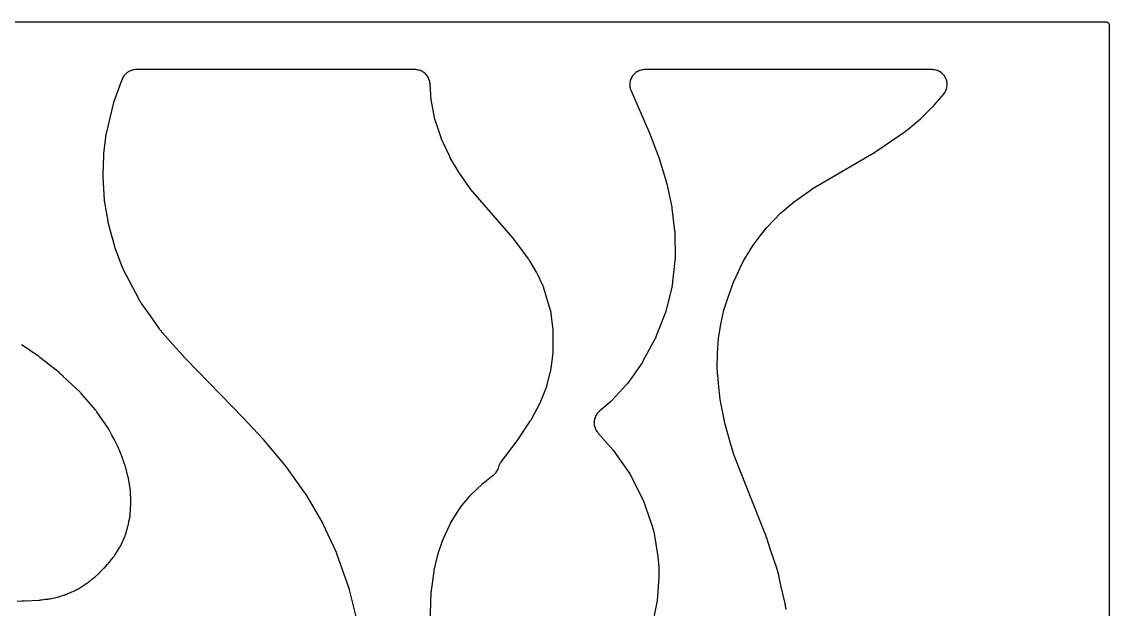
# Model space of a CAD drawing. Header units: millimetres. Extents: x 0 to 300, y 0 to 300.
# Drawn here: x 118.5 to 300.1, y 201.9 to 300.1 of the extents above; entities that cross this region are included whole.
import ezdxf

# ---------------------------------------------------------------- set-up
doc = ezdxf.new("R2010")
doc.units = ezdxf.units.MM
doc.layers.add('CUT', color=7, linetype='CONTINUOUS')

msp = doc.modelspace()

# ---------------------------------------------------------------- linework, layer by layer
at = {"layer": 'CUT'}
for points in [[(2.5582, 300.0625), (141.9381, 300.0625), (193.3883, 300.0625), (298.533, 300.0625), (298.5625, 300.0625), (299.4478, 300.0625), (299.5212, 300.0589), (299.5794, 300.0503), (299.6365, 300.036), (299.6918, 300.0162), (299.745, 299.991), (299.7954, 299.9608), (299.8427, 299.9257), (299.8862, 299.8863), (299.9257, 299.8427), (299.9608, 299.7954), (299.991, 299.745), (300.0162, 299.6918), (300.036, 299.6365), (300.0503, 299.5794), (300.0589, 299.5212), (300.0625, 299.4478), (300.0625, 298.5625), (300.0625, 1.4375)], [(186.721, 199.3728), (186.8848, 204.7869), (186.8853, 204.7989), (186.8865, 204.827), (186.8871, 204.8391), (186.8879, 204.8537), (186.8887, 204.8658), (186.8907, 204.8938), (186.8916, 204.9058), (186.8928, 204.9196), (186.8939, 204.9316), (186.8966, 204.9596), (186.8978, 204.9716), (186.8995, 204.9862), (186.9009, 204.9982), (186.9044, 205.0261), (186.9059, 205.038), (187.3471, 208.2296), (187.3486, 208.2398), (187.3522, 208.2637), (187.3538, 208.274), (187.3558, 208.2864), (187.3575, 208.2966), (187.3616, 208.3204), (187.3635, 208.3306), (187.3656, 208.3423), (187.3676, 208.3525), (187.3723, 208.3762), (187.3743, 208.3863), (187.3769, 208.3987), (187.3791, 208.4088), (187.3843, 208.4324), (187.3866, 208.4425), (187.987, 211.014), (187.9897, 211.0253), (187.9962, 211.0515), (187.999, 211.0627), (188.0026, 211.0764), (188.0056, 211.0875), (188.0127, 211.1136), (188.0159, 211.1247), (188.0195, 211.1375), (188.0228, 211.1486), (188.0306, 211.1744), (188.0341, 211.1855), (188.0383, 211.1989), (188.0419, 211.2099), (188.0503, 211.2355), (188.054, 211.2465), (188.8377, 213.518), (188.8414, 213.5286), (188.8502, 213.553), (188.854, 213.5635), (188.8587, 213.5762), (188.8627, 213.5867), (188.8721, 213.6109), (188.8762, 213.6213), (188.8809, 213.6332), (188.8852, 213.6435), (188.8951, 213.6675), (188.8995, 213.6777), (188.9049, 213.6902), (188.9093, 213.7004), (188.9199, 213.7242), (188.9245, 213.7344), (189.9776, 216.023), (189.9834, 216.0355), (189.9973, 216.0644), (190.0033, 216.0768), (190.0108, 216.0918), (190.017, 216.104), (190.0317, 216.1325), (190.0381, 216.1447), (190.0456, 216.1586), (190.0522, 216.1706), (190.0677, 216.1987), (190.0745, 216.2106), (190.0829, 216.2252), (190.0898, 216.237), (190.1063, 216.2645), (190.1134, 216.2763), (191.606, 218.6923), (191.6139, 218.7048), (191.6324, 218.7337), (191.6405, 218.7461), (191.6504, 218.7611), (191.6587, 218.7733), (191.6782, 218.8016), (191.6867, 218.8137), (191.6965, 218.8275), (191.7051, 218.8394), (191.7255, 218.8671), (191.7344, 218.8789), (191.7453, 218.8932), (191.7543, 218.9048), (191.7756, 218.9319), (191.7849, 218.9434), (193.3184, 220.8224), (193.3268, 220.8326), (193.3467, 220.8562), (193.3553, 220.8663), (193.3659, 220.8785), (193.3746, 220.8884), (193.3951, 220.9115), (193.404, 220.9213), (193.4143, 220.9325), (193.4233, 220.9421), (193.4445, 220.9645), (193.4537, 220.9741), (193.465, 220.9856), (193.4743, 220.995), (193.4961, 221.0168), (193.5056, 221.0261), (195.3549, 222.8147), (195.3634, 222.8228), (195.3834, 222.8417), (195.3921, 222.8497), (195.4027, 222.8595), (195.4114, 222.8674), (195.4319, 222.8857), (195.4408, 222.8935), (195.451, 222.9024), (195.4599, 222.9101), (195.4809, 222.9279), (195.49, 222.9355), (195.5011, 222.9446), (195.5102, 222.9521), (195.5317, 222.9693), (195.5409, 222.9767), (197.2142, 224.2857), (197.2263, 224.2955), (197.3041, 224.3597), (197.316, 224.3697), (197.3617, 224.4095), (197.3846, 224.4305), (197.5279, 224.5686), (197.5703, 224.614), (197.6967, 224.7641), (197.7342, 224.8136), (197.8444, 224.976), (197.8765, 225.0292), (197.9694, 225.2021), (197.9959, 225.2582), (198.0704, 225.4398), (198.0909, 225.4984), (198.147, 225.6893), (198.155, 225.7193), (198.1724, 225.7926), (198.1844, 225.8376), (198.2084, 225.9193), (198.2392, 226.0071), (198.2627, 226.0645), (198.3024, 226.1486), (198.3317, 226.2032), (198.3799, 226.2828), (198.4278, 226.3533), (198.4549, 226.3912), (201.2112, 230.0337), (201.2163, 230.0406), (201.2518, 230.089), (201.2572, 230.0965), (201.3006, 230.1575), (201.3058, 230.1649), (201.3393, 230.2136), (201.3447, 230.2216), (203.4074, 233.3244), (203.4153, 233.3366), (203.4657, 233.4165), (203.4733, 233.4289), (203.5341, 233.5307), (203.5414, 233.5432), (203.5878, 233.6255), (203.5948, 233.6382), (205.0588, 236.3842), (205.0669, 236.3999), (205.1179, 236.5026), (205.1255, 236.5185), (205.1856, 236.6492), (205.1927, 236.6654), (205.2375, 236.7709), (205.2442, 236.7872), (206.1033, 238.9879), (206.1098, 239.0052), (206.1501, 239.1187), (206.156, 239.1363), (206.2022, 239.2802), (206.2076, 239.2979), (206.2408, 239.4137), (206.2457, 239.4316), (206.7999, 241.6143), (206.8043, 241.633), (206.8312, 241.7552), (206.835, 241.7741), (206.8638, 241.9284), (206.8671, 241.9473), (206.886, 242.071), (206.8887, 242.0901), (207.2137, 244.7786), (207.2155, 244.7958), (207.2258, 244.9078), (207.2271, 244.9251), (207.236, 245.066), (207.2368, 245.0833), (207.2406, 245.1957), (207.2409, 245.213), (207.2553, 248.1223), (207.2551, 248.1407), (207.252, 248.2606), (207.2512, 248.279), (207.2427, 248.4292), (207.2414, 248.4476), (207.2309, 248.567), (207.229, 248.5854), (206.9056, 251.3126), (206.9039, 251.3252), (206.8924, 251.4076), (206.8905, 251.4202), (206.8825, 251.4696), (206.8778, 251.4947), (206.8443, 251.6575), (206.8386, 251.6825), (206.8264, 251.731), (206.8231, 251.7434), (206.8012, 251.8235), (206.7977, 251.8359), (205.6921, 255.5589), (205.689, 255.5692), (205.6662, 255.641), (205.6628, 255.6516), (205.647, 255.6984), (205.6389, 255.7208), (205.586, 255.8592), (205.5775, 255.8804), (205.5619, 255.9169), (205.5576, 255.9268), (205.5272, 255.9947), (205.5222, 256.0057), (204.6394, 257.8753), (204.633, 257.8884), (204.5905, 257.973), (204.5838, 257.9859), (204.5279, 258.0908), (204.5209, 258.1036), (204.4743, 258.186), (204.467, 258.1986), (203.3085, 260.1386), (203.3005, 260.1516), (203.2476, 260.2354), (203.2393, 260.2482), (203.1701, 260.3516), (203.1615, 260.3642), (203.1043, 260.4452), (203.0954, 260.4575), (200.6966, 263.6793), (200.6906, 263.6873), (200.6481, 263.7424), (200.6415, 263.7509), (200.5873, 263.8186), (200.5806, 263.8268), (200.5369, 263.8796), (200.5296, 263.8882), (193.5098, 272.0413), (193.5026, 272.0497), (193.4861, 272.0694), (193.479, 272.0779), (193.4705, 272.0883), (193.4636, 272.0969), (193.4475, 272.117), (193.4407, 272.1256), (193.4329, 272.1357), (193.4261, 272.1444), (193.4106, 272.1649), (193.4039, 272.1738), (193.3959, 272.1846), (193.3894, 272.1935), (193.3743, 272.2144), (193.3679, 272.2233), (191.5681, 274.7831), (191.5629, 274.7906), (191.5508, 274.8082), (191.5457, 274.8157), (191.5394, 274.825), (191.5344, 274.8326), (191.5227, 274.8504), (191.5177, 274.858), (191.512, 274.8669), (191.5071, 274.8746), (191.4957, 274.8926), (191.4909, 274.9004), (191.485, 274.9099), (191.4803, 274.9177), (191.4693, 274.9359), (191.4646, 274.9438), (190.0545, 277.3416), (190.0492, 277.3507), (190.0369, 277.3721), (190.0317, 277.3813), (190.0255, 277.3926), (190.0204, 277.4018), (190.0086, 277.4235), (190.0037, 277.4328), (189.998, 277.4436), (189.9931, 277.453), (189.9819, 277.4749), (189.9771, 277.4843), (189.9714, 277.4959), (189.9667, 277.5054), (189.956, 277.5276), (189.9515, 277.5371), (188.684, 280.2455), (188.6787, 280.2571), (188.6665, 280.2842), (188.6613, 280.2958), (188.6552, 280.31), (188.6502, 280.3217), (188.6387, 280.3491), (188.6339, 280.3609), (188.6285, 280.3745), (188.6238, 280.3863), (188.6132, 280.414), (188.6087, 280.4259), (188.6034, 280.4405), (188.599, 280.4524), (188.5892, 280.4804), (188.585, 280.4925), (187.5775, 283.4862), (187.573, 283.5), (187.5627, 283.5321), (187.5585, 283.5459), (187.5534, 283.5628), (187.5493, 283.5767), (187.5401, 283.6092), (187.5363, 283.6231), (187.532, 283.6391), (187.5284, 283.6531), (187.5202, 283.6859), (187.5168, 283.6999), (187.5128, 283.7171), (187.5097, 283.7312), (187.5026, 283.7642), (187.4997, 283.7784), (186.9125, 286.7338), (186.9099, 286.7476), (186.9041, 286.7797), (186.9017, 286.7935), (186.8988, 286.8103), (186.8967, 286.8241), (186.8918, 286.8564), (186.8898, 286.8702), (186.8877, 286.8861), (186.8859, 286.9), (186.8821, 286.9324), (186.8805, 286.9463), (186.8788, 286.9633), (186.8774, 286.9772), (186.8746, 287.0097), (186.8735, 287.0237), (186.6866, 289.6226), (186.6855, 289.6366), (186.6768, 289.7278), (186.6752, 289.7418), (186.6687, 289.7964), (186.6647, 289.8243), (186.6349, 290.0024), (186.6231, 290.0575), (186.5767, 290.232), (186.5688, 290.2591), (186.5618, 290.2812), (186.5523, 290.3089), (186.4861, 290.4874), (186.4752, 290.5146), (186.4634, 290.5422), (186.4507, 290.5698), (186.3651, 290.745), (186.3356, 290.7982), (186.234, 290.9615), (186.1993, 291.0114), (186.0817, 291.1636), (186.0421, 291.2098), (185.9097, 291.3493), (185.8657, 291.3912), (185.7198, 291.5166), (185.6718, 291.5539), (185.514, 291.6638), (185.4624, 291.696), (185.2943, 291.7894), (185.2397, 291.8162), (185.063, 291.8922), (185.0059, 291.9133), (184.8225, 291.9709), (184.7636, 291.9862), (184.5752, 292.0249), (184.5151, 292.0342), (184.3211, 292.0539), (184.2908, 292.0562), (184.2314, 292.0592), (184.2162, 292.0598), (184.1174, 292.0623), (184.1022, 292.0625), (163.2592, 292.0625), (137.6741, 292.0625), (137.6708, 292.0625), (137.6565, 292.0623), (137.5632, 292.0601), (137.5489, 292.0596), (137.4929, 292.0569), (137.4643, 292.0548), (137.2812, 292.0373), (137.2244, 292.0291), (137.0463, 291.9946), (136.9905, 291.981), (136.8165, 291.9296), (136.7623, 291.9107), (136.594, 291.843), (136.5419, 291.819), (136.3808, 291.7355), (136.3312, 291.7067), (136.1788, 291.6082), (136.1322, 291.5747), (135.9899, 291.4621), (135.9467, 291.4244), (135.8159, 291.2987), (135.7765, 291.257), (135.6582, 291.1194), (135.623, 291.0741), (135.5184, 290.9258), (135.4876, 290.8774), (135.3978, 290.7198), (135.3717, 290.6686), (135.2963, 290.5009), (135.2851, 290.4745), (135.255, 290.3977), (135.2525, 290.3915), (135.236, 290.3481), (135.2334, 290.341), (133.8498, 286.5629), (133.844, 286.5464), (133.8081, 286.4388), (133.8029, 286.4222), (133.7618, 286.2858), (133.757, 286.269), (133.7274, 286.1595), (133.7231, 286.1426), (133.7227, 286.1412), (132.6467, 281.6396), (132.6432, 281.6237), (132.6214, 281.5201), (132.6182, 281.5041), (132.5944, 281.3734), (132.5917, 281.3573), (132.5755, 281.2527), (132.5733, 281.2365), (132.1707, 278.0585), (132.1691, 278.045), (132.16, 277.9569), (132.1587, 277.9433), (132.1498, 277.8324), (132.1488, 277.8188), (132.1437, 277.7303), (132.1431, 277.7167), (132.0307, 274.515), (132.0303, 274.5), (132.0293, 274.4023), (132.0294, 274.3873), (132.0312, 274.2647), (132.0316, 274.2496), (132.0355, 274.152), (132.0363, 274.137), (132.2897, 270.251), (132.2909, 270.236), (132.2997, 270.1386), (132.3012, 270.1236), (132.3153, 270.0017), (132.3173, 269.9867), (132.331, 269.8899), (132.3332, 269.875), (132.86, 266.7205), (132.8626, 266.7057), (132.8811, 266.6098), (132.8842, 266.5951), (132.9104, 266.4754), (132.9138, 266.4607), (132.937, 266.3659), (132.9408, 266.3514), (133.9724, 262.5593), (133.9725, 262.5592), (133.9766, 262.5448), (134.0044, 262.4517), (134.0089, 262.4374), (134.0467, 262.3214), (134.0515, 262.3072), (134.084, 262.2156), (134.0892, 262.2016), (135.2449, 259.18), (135.2511, 259.1645), (135.2926, 259.0644), (135.2992, 259.0491), (135.3548, 258.9249), (135.3618, 258.9098), (135.4089, 258.8121), (135.4163, 258.7972), (138.0446, 253.7058), (138.0542, 253.6879), (138.1189, 253.5724), (138.1291, 253.5548), (138.2151, 253.4128), (138.2259, 253.3956), (138.2681, 253.331), (138.3133, 253.2513), (138.3241, 253.233), (138.4146, 253.0857), (138.426, 253.0679), (138.5023, 252.9531), (138.5144, 252.9356), (139.9416, 250.9444), (141.4632, 248.7779), (141.473, 248.7644), (141.5375, 248.6778), (141.5476, 248.6646), (141.6315, 248.5581), (141.642, 248.5452), (141.7112, 248.4623), (141.722, 248.4497), (141.7687, 248.3968), (141.8167, 248.3335), (141.8266, 248.3208), (141.9087, 248.2184), (141.9189, 248.2059), (141.9865, 248.1261), (141.997, 248.114), (143.7583, 246.1425), (145.4425, 244.2342), (145.4474, 244.2287), (145.4817, 244.1909), (145.487, 244.1851), (145.5303, 244.1384), (145.5356, 244.1328), (145.5703, 244.0964), (145.576, 244.0904), (145.7527, 243.9101), (145.8517, 243.7993), (145.8557, 243.7949), (145.8835, 243.7643), (145.8878, 243.7596), (145.9229, 243.7219), (145.9272, 243.7174), (145.9553, 243.6879), (145.9599, 243.683), (155.4759, 233.8934), (155.4862, 233.8831), (155.5385, 233.8319), (158.7384, 230.3753), (158.7417, 230.3717), (158.7494, 230.3633), (158.7526, 230.3597), (158.7604, 230.3512), (158.7644, 230.3467), (158.7736, 230.3364), (158.7776, 230.3319), (158.7821, 230.3268), (158.786, 230.3223), (158.7952, 230.3118), (158.7986, 230.3079), (158.8059, 230.2993), (158.8163, 230.287), (158.8208, 230.2816), (162.5976, 225.7414), (162.6017, 225.7364), (162.6114, 225.7246), (162.6155, 225.7196), (162.6252, 225.7075), (162.6302, 225.7012), (162.6418, 225.6866), (162.6468, 225.6803), (162.6524, 225.673), (162.6573, 225.6667), (162.6687, 225.6518), (162.6735, 225.6454), (162.676, 225.6422), (162.6816, 225.6346), (162.6947, 225.6167), (162.7003, 225.609), (165.7447, 221.3689), (165.7506, 221.3606), (165.7644, 221.341), (165.7702, 221.3326), (165.7772, 221.3224), (165.7829, 221.3139), (165.7961, 221.2942), (165.8017, 221.2857), (165.8081, 221.2758), (165.8136, 221.2672), (165.8264, 221.2472), (165.8318, 221.2385), (165.8384, 221.2279), (165.8437, 221.2192), (165.856, 221.1988), (165.8612, 221.1901), (168.6168, 216.5083), (168.6224, 216.4987), (168.6352, 216.4762), (168.6407, 216.4666), (168.6473, 216.4547), (168.6526, 216.445), (168.6649, 216.4222), (168.6701, 216.4124), (168.676, 216.4011), (168.6811, 216.3912), (168.6928, 216.3682), (168.6978, 216.3582), (168.7038, 216.3461), (168.7086, 216.3361), (168.7198, 216.3128), (168.7245, 216.3027), (170.9775, 211.4334), (170.9818, 211.4239), (170.9918, 211.4016), (170.996, 211.392), (171.0011, 211.3803), (171.0052, 211.3707), (171.0147, 211.3482), (171.0187, 211.3386), (171.0232, 211.3274), (171.0271, 211.3177), (171.0361, 211.295), (171.0398, 211.2852), (171.0444, 211.2733), (171.048, 211.2635), (171.0565, 211.2406), (171.06, 211.2308), (173.1233, 205.4049), (173.1272, 205.3939), (173.136, 205.368), (173.1397, 205.3569), (173.1441, 205.3433), (173.1476, 205.3322), (173.1557, 205.3061), (173.1591, 205.2949), (173.163, 205.282), (173.1662, 205.2707), (173.1736, 205.2444), (173.1767, 205.2332), (173.1805, 205.2194), (173.1834, 205.208), (173.1902, 205.1816), (173.193, 205.1702), (174.3738, 200.2668)], [(246.1229, 201.8496), (246.0997, 202.0009), (246.0966, 202.0194), (246.0743, 202.1392), (246.0706, 202.1576), (246.0454, 202.2734), (246.0312, 202.4084), (246.029, 202.4264), (246.0132, 202.5428), (246.0105, 202.5607), (245.9862, 202.7061), (245.983, 202.7239), (245.9602, 202.8392), (245.9564, 202.8568), (245.3182, 205.6389), (244.9267, 207.4999), (244.9232, 207.5157), (244.8987, 207.618), (244.8948, 207.6336), (244.8607, 207.7611), (244.8563, 207.7767), (244.8264, 207.8775), (244.8216, 207.893), (244.8146, 207.9145), (244.7947, 207.9951), (244.7907, 208.0105), (244.7563, 208.1359), (244.7519, 208.1512), (244.7218, 208.2503), (244.717, 208.2655), (244.7124, 208.2796), (244.711, 208.285), (244.6873, 208.3778), (244.6835, 208.392), (244.6509, 208.5078), (244.6467, 208.5219), (244.6185, 208.6134), (244.614, 208.6274), (243.4823, 212), (242.9527, 213.6241), (242.9501, 213.632), (242.9313, 213.6871), (242.9283, 213.6956), (242.9038, 213.7638), (242.9008, 213.7721), (242.8807, 213.8258), (242.8773, 213.8345), (242.805, 214.0186), (242.7917, 214.0581), (242.7889, 214.0665), (242.7683, 214.1248), (242.7651, 214.1337), (242.7383, 214.206), (242.735, 214.2147), (242.713, 214.2715), (242.7093, 214.2808), (242.4975, 214.8011), (237.464, 227.6093), (237.4604, 227.6187), (237.452, 227.6408), (237.4485, 227.6503), (237.4442, 227.6618), (237.4408, 227.6714), (237.4329, 227.6936), (237.4296, 227.7031), (237.4258, 227.7142), (237.4226, 227.7238), (237.4152, 227.7462), (237.4121, 227.7558), (237.4084, 227.7676), (237.4062, 227.7746), (236.8038, 229.8333), (235.9945, 232.5997), (235.9918, 232.6091), (235.9856, 232.6311), (235.983, 232.6405), (235.9799, 232.652), (235.9775, 232.6614), (235.9718, 232.6835), (235.9694, 232.693), (235.9667, 232.7039), (235.9644, 232.7134), (235.9592, 232.7356), (235.957, 232.7451), (235.9544, 232.7567), (235.9524, 232.7663), (235.9477, 232.7885), (235.9457, 232.7981), (235.1104, 236.9667), (234.8347, 239.5971), (234.7087, 241.0557), (234.6911, 241.2587), (234.6657, 241.5536), (234.61, 242.1974), (234.6857, 244.676), (234.811, 247.132), (235.2352, 249.5145), (235.7059, 251.8699), (236.4791, 254.1966), (237.3097, 256.5398), (238.2047, 258.4513), (238.5845, 259.2316), (238.6705, 259.4083), (238.714, 259.4976), (239.0089, 260.1036), (239.8142, 261.4594), (240.035, 261.8173), (240.0412, 261.8275), (240.2256, 262.1265), (240.6508, 262.8159), (241.7713, 264.2921), (242.8761, 265.694), (242.9263, 265.7577), (242.9269, 265.7584), (242.9313, 265.764), (244.0455, 266.9206), (245.1929, 268.0707), (247.5124, 270.0389), (247.5197, 270.045), (247.5369, 270.0593), (247.5442, 270.0653), (247.5533, 270.0727), (247.5607, 270.0786), (247.5781, 270.0925), (247.5856, 270.0984), (247.5943, 270.1051), (247.6019, 270.111), (247.6196, 270.1244), (247.6272, 270.1302), (247.6365, 270.1371), (247.6442, 270.1428), (247.661, 270.155), (250.5548, 272.2158), (250.5633, 272.2218), (250.5832, 272.2356), (250.5918, 272.2415), (250.6021, 272.2485), (250.6103, 272.254), (250.6271, 272.2651), (250.6358, 272.2708), (250.6458, 272.2772), (250.6545, 272.2828), (250.6749, 272.2956), (250.6837, 272.3011), (250.6945, 272.3077), (250.7033, 272.313), (250.724, 272.3254), (250.733, 272.3307), (261.0364, 278.3253), (261.046, 278.331), (261.112, 278.3711), (261.1222, 278.3773), (261.2035, 278.4289), (261.2133, 278.4353), (261.2768, 278.4773), (261.2871, 278.4843), (266.1665, 281.8626), (266.1781, 281.8708), (266.2525, 281.925), (266.2639, 281.9335), (266.3557, 282.0037), (266.3669, 282.0125), (266.4387, 282.0701), (266.4497, 282.0791), (268.5626, 283.8591), (268.5708, 283.8661), (268.6274, 283.9156), (268.6361, 283.9233), (268.7055, 283.9864), (268.7138, 283.9941), (268.7677, 284.0449), (268.7765, 284.0534), (270.574, 285.8196), (270.5743, 285.8198), (270.6211, 285.8659), (270.6305, 285.8753), (270.6906, 285.9371), (270.6998, 285.9467), (270.7736, 286.0259), (270.7825, 286.0357), (270.8398, 286.1), (270.8485, 286.11), (272.365, 287.8896), (272.3748, 287.9015), (272.4375, 287.979), (272.447, 287.9911), (272.4852, 288.0408), (272.5029, 288.0651), (272.6123, 288.2235), (272.6438, 288.2744), (272.7347, 288.4388), (272.7608, 288.4921), (272.8346, 288.664), (272.8553, 288.7196), (272.9119, 288.8982), (272.927, 288.9555), (272.9657, 289.1389), (272.9751, 289.1974), (272.9955, 289.3837), (272.999, 289.4428), (273.001, 289.6302), (272.9987, 289.6894), (272.9821, 289.8761), (272.974, 289.9348), (272.9391, 290.1189), (272.9252, 290.1765), (272.8723, 290.3563), (272.8528, 290.4122), (272.7825, 290.5859), (272.7575, 290.6397), (272.6704, 290.8056), (272.6403, 290.8566), (272.5372, 291.0131), (272.5022, 291.0609), (272.3842, 291.2064), (272.3446, 291.2506), (272.2128, 291.3838), (272.1691, 291.4238), (272.0248, 291.5433), (271.9773, 291.5788), (271.8219, 291.6835), (271.7712, 291.7142), (271.6062, 291.8031), (271.5527, 291.8285), (271.3798, 291.9007), (271.324, 291.9208), (271.1448, 291.9755), (271.0873, 291.99), (270.9036, 292.0268), (270.845, 292.0356), (270.6559, 292.0543), (270.6264, 292.0565), (270.5686, 292.0594), (270.5538, 292.0599), (270.4575, 292.0623), (270.4426, 292.0625), (222.5755, 292.0625), (222.5607, 292.0623), (222.4642, 292.0599), (222.4494, 292.0594), (222.3915, 292.0565), (222.3619, 292.0543), (222.1725, 292.0355), (222.1138, 292.0267), (221.9298, 291.9898), (221.8723, 291.9753), (221.6928, 291.9204), (221.637, 291.9002), (221.4638, 291.8278), (221.4102, 291.8022), (221.2451, 291.7131), (221.1943, 291.6824), (221.0388, 291.5773), (220.9913, 291.5417), (220.8469, 291.4219), (220.8031, 291.3817), (220.6713, 291.2482), (220.6317, 291.2039), (220.5137, 291.058), (220.4787, 291.01), (220.3757, 290.8531), (220.3456, 290.802), (220.2586, 290.6357), (220.2338, 290.5818), (220.1636, 290.4077), (220.1442, 290.3516), (220.0916, 290.1714), (220.0778, 290.1137), (220.0433, 289.9292), (220.0352, 289.8704), (220.0191, 289.6834), (220.0169, 289.6241), (220.0194, 289.4364), (220.0231, 289.3772), (220.044, 289.1907), (220.0536, 289.1321), (220.0928, 288.9486), (220.1081, 288.8912), (220.1661, 288.71), (220.1759, 288.682), (220.1963, 288.6277), (220.2017, 288.6139), (220.2378, 288.5244), (220.2436, 288.5107), (223.1914, 281.7068), (223.1965, 281.695), (223.2017, 281.6828), (223.2034, 281.6787), (223.2076, 281.6687), (223.2094, 281.6644), (223.2114, 281.6593), (223.2132, 281.655), (223.2173, 281.6449), (223.2188, 281.6411), (223.2221, 281.6329), (223.2267, 281.6212), (223.2287, 281.616), (224.8514, 277.3995), (224.8538, 277.3932), (224.8593, 277.3785), (224.8617, 277.3722), (224.8672, 277.3571), (224.87, 277.3494), (224.8765, 277.3312), (224.8793, 277.3234), (224.8824, 277.3144), (224.8851, 277.3065), (224.8912, 277.2882), (224.8939, 277.2803), (224.8952, 277.2763), (224.8982, 277.267), (224.905, 277.2452), (224.9079, 277.2358), (226.1342, 273.1833), (226.1369, 273.1744), (226.1429, 273.1536), (226.1455, 273.1446), (226.1485, 273.1338), (226.151, 273.1249), (226.1566, 273.1041), (226.1589, 273.0952), (226.1616, 273.0849), (226.1639, 273.0759), (226.169, 273.0549), (226.1712, 273.0459), (226.1738, 273.0349), (226.1759, 273.0259), (226.1806, 273.0049), (226.1826, 272.9958), (227.0197, 269.0978), (227.0218, 269.0878), (227.0265, 269.0645), (227.0285, 269.0544), (227.0308, 269.0422), (227.0327, 269.0322), (227.0369, 269.0087), (227.0386, 268.9986), (227.0406, 268.987), (227.0422, 268.9769), (227.0459, 268.9534), (227.0474, 268.9433), (227.0492, 268.931), (227.0506, 268.9208), (227.0537, 268.8972), (227.055, 268.8871), (227.5106, 265.1316), (227.512, 265.1195), (227.515, 265.0912), (227.5162, 265.079), (227.5176, 265.0642), (227.5187, 265.052), (227.521, 265.0236), (227.5219, 265.0114), (227.5228, 264.9974), (227.5235, 264.9853), (227.525, 264.9568), (227.5256, 264.9446), (227.5262, 264.9297), (227.5266, 264.9175), (227.5273, 264.889), (227.5275, 264.8768), (227.5807, 260.5186), (227.5807, 260.5044), (227.5806, 260.4714), (227.5804, 260.4572), (227.5801, 260.44), (227.5797, 260.4258), (227.5786, 260.3928), (227.578, 260.3787), (227.5771, 260.3625), (227.5763, 260.3483), (227.5741, 260.3154), (227.5731, 260.3013), (227.5716, 260.2841), (227.5704, 260.27), (227.5671, 260.2371), (227.5657, 260.223), (227.0882, 256.0392), (227.0865, 256.0247), (227.0821, 255.991), (227.0801, 255.9766), (227.0775, 255.9591), (227.0753, 255.9447), (227.0698, 255.9112), (227.0673, 255.8968), (227.0643, 255.8804), (227.0617, 255.8661), (227.0551, 255.8328), (227.0522, 255.8185), (227.0485, 255.8012), (227.0453, 255.787), (227.0377, 255.7539), (227.0343, 255.7397), (226.0265, 251.6741), (226.0229, 251.6601), (226.0143, 251.6277), (226.0105, 251.6138), (226.0058, 251.597), (226.0017, 251.5831), (225.9921, 251.551), (225.9879, 251.5373), (225.9829, 251.5215), (225.9784, 251.5079), (225.9678, 251.476), (225.9631, 251.4624), (225.9573, 251.4459), (225.9524, 251.4324), (225.9407, 251.4009), (225.9356, 251.3875), (224.3923, 247.4179), (224.3872, 247.4053), (224.3753, 247.376), (224.3701, 247.3634), (224.3637, 247.3482), (224.3583, 247.3357), (224.3455, 247.3068), (224.3399, 247.2944), (224.3334, 247.2803), (224.3276, 247.268), (224.314, 247.2394), (224.308, 247.2272), (224.3007, 247.2124), (224.2945, 247.2003), (224.28, 247.1722), (224.2737, 247.1602), (222.2233, 243.3292), (222.2166, 243.317), (222.2008, 243.2885), (222.194, 243.2763), (222.1855, 243.2616), (222.1784, 243.2495), (222.1617, 243.2216), (222.1545, 243.2096), (222.1461, 243.196), (222.1386, 243.1842), (222.1211, 243.1568), (222.1135, 243.1451), (222.1041, 243.1309), (222.0963, 243.1193), (222.0779, 243.0924), (222.0699, 243.0809), (219.6683, 239.6846), (219.6598, 239.6728), (219.6399, 239.6456), (219.6313, 239.634), (219.6206, 239.6199), (219.6118, 239.6084), (219.591, 239.5819), (219.582, 239.5705), (219.5716, 239.5576), (219.5624, 239.5464), (219.5407, 239.5205), (219.5314, 239.5095), (219.5199, 239.4962), (219.5103, 239.4853), (219.4879, 239.4601), (219.4781, 239.4494), (217.0162, 236.7751), (217.0069, 236.7652), (216.9852, 236.7422), (216.9758, 236.7325), (216.9642, 236.7207), (216.9547, 236.711), (216.9322, 236.6888), (216.9225, 236.6793), (216.9113, 236.6685), (216.9015, 236.6592), (216.8784, 236.6376), (216.8684, 236.6284), (216.8561, 236.6173), (216.846, 236.6083), (216.8223, 236.5874), (216.812, 236.5785), (214.9896, 235.024), (214.9882, 235.0228), (214.986, 235.0209), (214.9749, 235.0111), (214.9034, 234.947), (214.8925, 234.937), (214.8505, 234.8975), (214.8295, 234.8767), (214.7361, 234.7797), (214.7089, 234.7515), (214.7071, 234.7495), (214.6982, 234.7402), (214.6594, 234.6957), (214.5437, 234.549), (214.5095, 234.5008), (214.4088, 234.3435), (214.3795, 234.2922), (214.2948, 234.1257), (214.2707, 234.0718), (214.2028, 233.8978), (214.184, 233.8418), (214.1336, 233.6619), (214.1204, 233.6043), (214.0879, 233.4204), (214.0805, 233.3618), (214.0663, 233.1755), (214.0646, 233.1165), (214.0688, 232.9297), (214.073, 232.8708), (214.0954, 232.6853), (214.1054, 232.6271), (214.146, 232.4448), (214.1617, 232.3878), (214.22, 232.2104), (214.2412, 232.1552), (214.3167, 231.9844), (214.3432, 231.9316), (214.4351, 231.769), (214.4667, 231.719), (214.5757, 231.5642), (214.5933, 231.5404), (214.6288, 231.4949), (214.638, 231.4834), (214.6989, 231.4091), (214.7084, 231.3978), (217.2264, 228.478), (220.0161, 224.5163), (220.0255, 224.5028), (220.047, 224.4709), (220.0561, 224.4572), (220.0671, 224.4404), (220.0759, 224.4265), (220.0963, 224.3939), (220.1049, 224.3799), (220.1146, 224.3637), (220.123, 224.3495), (220.1421, 224.3162), (220.1502, 224.3018), (220.1599, 224.2842), (220.1677, 224.2697), (220.1856, 224.2357), (220.1932, 224.2211), (222.2545, 220.1337), (222.4712, 219.5323), (222.5433, 219.3323), (222.7209, 218.8394), (223.1114, 217.7557), (223.7532, 215.7871), (223.9692, 215.0014), (224.0108, 214.8501), (224.0155, 214.8333), (224.0168, 214.8283), (224.221, 213.8515), (224.719, 210.7301), (224.8576, 208.9633), (224.8655, 208.3676), (224.8657, 208.3528), (224.8717, 207.9053), (224.8809, 207.2114), (224.6709, 204.1388), (224.5791, 203.3631), (223.9582, 200.3095)], [(117.7539, 203.2695), (118.5558, 203.3221), (118.6284, 203.3189), (118.6424, 203.3185), (118.7337, 203.3167), (118.7477, 203.3166), (118.8623, 203.317), (118.8764, 203.3172), (118.9676, 203.3197), (118.9816, 203.3203), (121.463, 203.4459), (121.4784, 203.4469), (121.5784, 203.4546), (121.5938, 203.456), (121.7191, 203.4688), (121.7345, 203.4706), (121.834, 203.4833), (121.8493, 203.4855), (122.4355, 203.5762), (122.6665, 203.5914), (122.6877, 203.5931), (122.8254, 203.6071), (122.8465, 203.6096), (123.0184, 203.6332), (123.0395, 203.6365), (123.1758, 203.6601), (123.1967, 203.6641), (124.4786, 203.9339), (124.4893, 203.9362), (124.5639, 203.9533), (124.575, 203.956), (124.6237, 203.9682), (124.647, 203.9745), (124.7917, 204.0169), (124.8139, 204.0238), (124.8522, 204.0367), (124.8625, 204.0403), (124.9338, 204.0656), (124.9454, 204.0699), (125.2952, 204.2026), (125.5928, 204.2867), (125.6127, 204.2927), (125.7414, 204.3339), (125.7611, 204.3406), (125.9206, 204.3978), (125.94, 204.4052), (126.0655, 204.4552), (126.0847, 204.4633), (127.4386, 205.0582), (127.4482, 205.0625), (127.5152, 205.0934), (127.5252, 205.0981), (127.5688, 205.1191), (127.5895, 205.1296), (127.7178, 205.1979), (127.7374, 205.2088), (127.7711, 205.2283), (127.7802, 205.2337), (127.8426, 205.2714), (127.8526, 205.2776), (129.3757, 206.2399), (129.3934, 206.2516), (129.5068, 206.329), (129.5241, 206.3412), (129.663, 206.4434), (129.6798, 206.4562), (129.7876, 206.5414), (129.8039, 206.5549), (130.2257, 206.9134), (130.2754, 206.9495), (130.2909, 206.9611), (130.3902, 207.0381), (130.4053, 207.0502), (130.5268, 207.1508), (130.5415, 207.1633), (130.6356, 207.2466), (130.6499, 207.2596), (130.8047, 207.4057), (131.3238, 207.847), (131.3366, 207.8581), (131.4184, 207.9318), (131.4308, 207.9433), (131.5309, 208.0385), (131.543, 208.0504), (131.6205, 208.1285), (131.6323, 208.1407), (132.0019, 208.5349), (132.2372, 208.7568), (132.2498, 208.769), (132.3302, 208.8494), (132.3424, 208.862), (132.4403, 208.9658), (132.4522, 208.9787), (132.5278, 209.0637), (132.5392, 209.0769), (132.7843, 209.3692), (132.9123, 209.5056), (132.9255, 209.5202), (133.0101, 209.6165), (133.0228, 209.6316), (133.1248, 209.7558), (133.1371, 209.7712), (133.2151, 209.8729), (133.2269, 209.8887), (133.2669, 209.9446), (133.7553, 210.5269), (133.7684, 210.543), (133.8512, 210.6489), (133.8636, 210.6654), (133.9628, 210.8018), (133.9747, 210.8188), (134.05, 210.9301), (134.0613, 210.9475), (134.9616, 212.3836), (134.9671, 212.3925), (135.0048, 212.455), (135.0104, 212.4644), (135.0343, 212.5059), (135.0455, 212.526), (135.1127, 212.6532), (135.1227, 212.673), (135.1394, 212.7077), (135.1438, 212.7172), (135.174, 212.7827), (135.1788, 212.7934), (135.7349, 214.0658), (135.7391, 214.0757), (135.7679, 214.1448), (135.7721, 214.1552), (135.7901, 214.2009), (135.7983, 214.2231), (135.847, 214.3625), (135.8541, 214.3841), (135.8657, 214.4219), (135.8688, 214.4322), (135.8892, 214.5034), (135.8925, 214.5149), (136.1118, 215.3393), (136.1429, 215.4349), (136.149, 215.4549), (136.1959, 215.6188), (136.2013, 215.639), (136.2341, 215.7709), (136.2388, 215.7913), (136.2649, 215.9144), (136.326, 216.144), (136.3287, 216.1547), (136.3471, 216.2292), (136.3497, 216.2404), (136.3609, 216.2895), (136.3657, 216.3133), (136.3932, 216.4621), (136.3969, 216.4851), (136.4027, 216.5252), (136.4042, 216.5361), (136.4137, 216.6115), (136.4147, 216.6207), (136.5345, 217.1856), (136.5384, 217.2056), (136.5615, 217.3359), (136.5647, 217.3561), (136.5881, 217.5205), (136.5906, 217.5407), (136.6047, 217.6724), (136.6066, 217.6927), (136.7431, 219.555), (136.7442, 219.5743), (136.7493, 219.6997), (136.7498, 219.719), (136.7512, 219.8764), (136.7511, 219.8957), (136.7481, 220.0212), (136.7474, 220.0405), (136.6579, 221.6489), (136.6567, 221.6652), (136.6479, 221.7713), (136.6464, 221.7876), (136.6317, 221.9204), (136.6296, 221.9367), (136.6151, 222.0421), (136.6126, 222.0583), (136.3261, 223.7808), (136.3235, 223.7956), (136.305, 223.8917), (136.302, 223.9064), (136.2758, 224.0264), (136.2724, 224.0411), (136.2491, 224.1361), (136.2454, 224.1507), (135.754, 225.9602), (135.75, 225.9744), (135.7225, 226.0666), (135.7181, 226.0808), (135.6807, 226.1956), (135.676, 226.2096), (135.644, 226.3003), (135.6389, 226.3142), (135.5197, 226.6273), (135.4466, 226.8713), (135.4411, 226.8888), (135.4033, 227.0022), (135.3973, 227.0196), (135.3455, 227.1603), (135.3389, 227.1775), (135.2943, 227.2884), (135.2872, 227.3053), (135.0926, 227.7487), (134.7767, 228.5784), (134.7704, 228.5942), (134.7281, 228.6966), (134.7214, 228.7122), (134.6646, 228.8391), (134.6574, 228.8546), (134.6093, 228.9544), (134.6017, 228.9696), (134.3081, 229.5372), (134.117, 229.9727), (134.1101, 229.9879), (134.0637, 230.0861), (134.0564, 230.1011), (133.9948, 230.2226), (133.987, 230.2374), (133.9352, 230.3328), (133.9271, 230.3474), (133.5673, 230.9688), (133.1541, 231.7674), (133.1455, 231.7835), (133.088, 231.8869), (133.0789, 231.9026), (133.0028, 232.0302), (132.9932, 232.0456), (132.9295, 232.1454), (132.9194, 232.1606), (131.0658, 234.8765), (131.0562, 234.8902), (130.9922, 234.9786), (130.9821, 234.9921), (130.8987, 235.1007), (130.8883, 235.1139), (130.8194, 235.1986), (130.8086, 235.2114), (128.5017, 237.8908), (128.4918, 237.9021), (128.4265, 237.9742), (128.4163, 237.9852), (128.3321, 238.0736), (128.3217, 238.0843), (128.2529, 238.1531), (128.2421, 238.1636), (125.4472, 240.8208), (125.439, 240.8285), (125.3811, 240.8815), (125.3721, 240.8896), (125.2987, 240.9541), (125.2897, 240.9619), (125.2306, 241.0118), (125.2208, 241.0198), (125.111, 241.1087), (124.9728, 241.2385), (124.9637, 241.2468), (124.9041, 241.3006), (124.8949, 241.3087), (124.8186, 241.3746), (124.8092, 241.3826), (124.7475, 241.4338), (124.7379, 241.4416), (122.5425, 243.187), (122.5211, 243.2043), (122.5134, 243.2104), (122.4891, 243.2294), (121.5605, 243.9678), (121.5529, 243.9737), (121.4995, 244.0147), (121.4912, 244.021), (121.4239, 244.071), (121.4157, 244.077), (121.3618, 244.1155), (121.3529, 244.1218), (118.5627, 246.0439), (118.5552, 246.049), (118.5027, 246.084)]]:
    msp.add_lwpolyline(points, dxfattribs=at)

doc.saveas('drawing.dxf')
